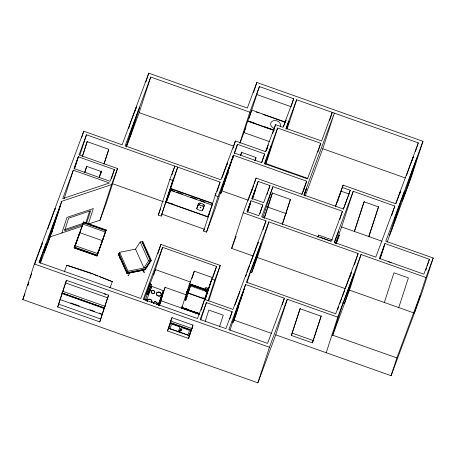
<?xml version="1.0" encoding="UTF-8"?>
<svg xmlns="http://www.w3.org/2000/svg" width="456" height="456" viewBox="0 0 456 456"><rect width="100%" height="100%" fill="white"/><g stroke="black" fill="none" stroke-linecap="round" stroke-linejoin="round"><path stroke-width="0.68" d="M146.382 300.054L146.342 300.721L146.399 300.065M146.484 300.373L146.41 300.213M149.004 291.857L149.226 290.689M149.374 291.367L149.294 291.755C149.209 291.783 149.819 290.284 149.329 291.868M149.596 291.333L149.642 290.825L149.443 291.196M150.109 290.198L150.144 290.552L150.201 289.959M151.05 287.964C150.913 288.733 151.141 287.001 150.959 287.975M185.119 299.945L185.911 300.105L185.119 299.962L187.479 292.712M190.454 286.123L189.656 285.992L190.454 286.123L186.276 298.959M149.294 290.632L149.294 290.307L149.403 290.979M150.075 289.474C150.035 287.525 149.294 290.882 150.075 289.725M198.919 313.523L182.845 307.937M160.558 300.698L160.786 300.111L160.592 300.647M149.072 291.994L148.987 291.789M144.05 272.597L142.745 270.283M146.302 299.147L146.564 299.98L146.148 298.971L146.034 300.225L146.422 299.296M185.529 298.697L187.12 293.698M326.2 352.733L337.765 317.137L287.297 299.261L275.732 334.858L257.885 382.84L22.8 299.581L34.365 263.984L83.744 131.22L122.122 144.814L148.77 73.159L247.312 108.061L256.831 82.462L422.968 141.303L411.403 176.899L387.127 242.17M28.916 282.156L27.827 285.49L28.568 283.512M30.216 278.149L31.732 273.48M34.77 264.132L42.642 242.301L40.687 248.309M47.8 228.923L55.261 208.363L54.828 209.703M39.244 262.741L46.244 243.578L39.957 262.935M81.561 137.934L83.744 131.22M50.188 236.339L58.864 209.64L52.708 226.199L44.032 252.892L50.188 236.339L48.991 235.912M40.436 263.135L50.194 236.886L61.759 201.29L111.538 184.617L117.517 168.538L79.013 154.903L86.492 134.799L220.105 182.126L217.067 191.474M60.791 204.658L51.408 233.54L52.172 231.568M64.136 198.725L73.325 170.196L109.423 182.987L62.757 198.616L73.325 170.196M74.385 168.885L78.312 156.796L114.41 169.581L111.355 178.98M74.431 169.005L78.358 156.915M79.942 154.949L86.492 134.799M82.297 156.471L87.119 141.639L108.745 149.3L103.928 164.131M82.279 156.858L87.318 141.354M61.902 232.965L66.964 217.392L93.326 208.563L88.264 224.135L99.972 220.219L105.952 204.134L117.517 168.538M84.702 172.436L86.674 166.372L101.095 171.479L99.123 177.544M84.748 172.567L86.72 166.503M99.71 276.769L112.324 281.648L89.838 272.659L66.781 265.227L92.408 273.948M97.008 255.97L74.157 247.961L74.317 247.465L79.709 232.97L74.664 247.141L97.105 255.092L102.349 240.99L105.786 230.736L83.351 222.79L82.867 224.056L105.302 232.001L105.786 230.736M74.664 247.141L79.954 232.737L102.389 240.682L105.302 232.001M99.169 177.675L101.357 170.937M100.423 174.916L101.517 171.547M104.35 163.174L108.727 149.688M57.707 306.979L66.382 280.28L108.442 295.18L99.767 321.879L57.707 306.979L66.57 280.115M82.553 224.728L64.581 230.747L68.679 218.139L90.647 210.78L86.549 223.389L85.95 222.42L89.615 211.139M128.66 128.467L130.177 123.798M135.079 111.127L136.595 106.459L130.393 123.131M99.972 220.219L111.538 184.617M145.937 81.886L148.77 73.159M126.027 146.889L133.397 124.192L139.599 107.519L130.923 134.218L126.215 146.889M126.506 146.672L139.154 112.655L150.719 77.058L249.859 112.176L239.822 143.07M97.105 255.092L102.993 239.058M96.9 256.021L97.231 255.36L97.071 255.856L74.225 247.768M127.036 273.423L118.389 254.26L118.549 253.764L119.928 253.485M119.597 252.345L119.113 253.832L127.52 272.694L144.94 269.165L150.394 260.667L141.987 241.811L140.169 241.919L135.552 249.118L119.597 252.345L128.005 271.2L127.52 272.694M99.767 321.879L108.631 295.009M126.91 273.378L127.076 272.882L118.549 253.764M127.355 272.91L145.014 269.336L150.685 260.501L142.124 241.304L142.734 241.27L151.295 260.467L145.344 269.735L127.195 273.412L127.195 272.927M128.107 272.825L127.948 273.326L143.942 270.089L144.102 269.593M173.48 178.592L161.207 216.081L158.278 215.044L169.849 179.447L174.813 166.087L171.98 174.813M161.207 216.081L172.778 180.485L177.743 167.124L169.689 191.908M166.087 201.347L166.537 201.506L171.251 188.647M170.669 190.391L171.12 189.001L212.581 203.69L212.125 205.08L170.669 190.391L166.537 201.506M157.85 253.792L160.905 244.393L220.242 265.409L208.677 301.006M146.439 294.485L149.91 283.826L151.113 284.248L151.768 286.345L146.382 300.835M153.655 274.928L162.615 247.34L216.543 266.441L213.049 277.185M161.658 296.058L163.191 291.338L163.493 291.441A5.124 5.084 28.5 0 0 163.054 292.051M159.309 303.36L159.965 301.325M162.165 294.553L163.265 291.173M160.096 301.547L158.842 305.4L161.92 296.93A0.598 0.593 28.5 0 0 161.954 296.708L161.47 296.297L158.38 304.597M160.723 299.615L161.766 296.406L158.682 304.705M158.893 305.6L160.204 301.558M160.632 300.276L163.641 291.019A0.598 0.593 28.5 0 0 163.675 290.797L151.768 286.345M159.121 305.543L161.92 296.93M160.763 300.698L165.1 287.348L186.048 294.764L188.032 289.44M196.747 208.723L198.559 203.615A1.277 1.009 18 0 1 200.116 203.097L203.422 204.271A1.277 1.009 18 0 1 204.271 205.639L202.458 210.746M197.961 205.474A1.277 1.009 18 0 1 199.511 204.949L200.116 203.097M203.667 207.491A1.277 1.009 18 0 0 202.817 206.123L203.422 204.271M167.529 330.993L171.866 317.644L192.899 325.094L188.562 338.443L167.529 330.993L172.054 317.479M212.496 203.256L170.8 188.488L165.91 201.82L208.267 216.828L208.443 216.355L207.993 216.195L208.443 214.804L208.899 214.964L209.868 212.348M219.752 192.922L220.921 193.338L230.559 163.675L224.933 178.809L215.295 208.472L206.5 232.121L203.57 231.084L215.842 193.595M226.974 164.656L227.63 162.638L222.004 177.772M233.01 148.365L235.41 140.978L265.523 151.643L275.555 124.687L283.062 127.344L293.704 98.73L259.384 86.572L249.859 112.176M182.252 306.455L181.676 308.176L189.628 283.746L194.307 271.166L212.336 277.55L204.619 299.484M206.5 232.121L218.065 196.525L233.415 155.257L306.643 181.192L303.297 191.355M191.913 278.53L194.307 271.166M189.696 285.872L188.22 290.329M185.871 300.208L187.028 296.56L186.276 296.292M253.559 92.534L256.831 82.462M220.921 193.338L233.415 155.257M223.793 185.193L227.943 172.431M229.471 167.728L233.614 154.966M227.658 174.545L228.313 172.528M232.68 159.098L233.768 155.735M234.424 153.723L237.479 144.318L264.668 153.951L261.829 162.684M247.859 120.526L243.943 132.576L269.69 141.696M249.09 118.246L259.384 86.572M179.162 331.808L181.881 329.751L181.14 329.027L180.211 329.865M240.466 155.752L241.56 152.384L255.981 157.491L254.887 160.86M240.665 155.467L241.76 152.099M193.087 324.928L189.616 335.605L168.583 328.155M206.876 287.907L206.813 288.089A1.436 1.14 18 0 1 207.828 289.252L207.885 289.07A1.436 1.14 18 0 0 206.876 287.907A1.436 1.14 18 0 0 205.331 288.163L205.274 288.346A1.436 1.14 18 0 1 205.958 288.01M205.189 289.942A0.747 0.593 18 0 0 205.04 288.967L207.594 289.868A0.65 0.513 18 0 0 206.836 290.529A0.94 0.747 18 0 1 205.656 291.19A0.94 0.747 18 0 1 205.189 289.942L205.217 289.851A0.747 0.593 18 0 0 205.069 288.87L205.331 288.163M206.836 290.529L206.864 290.438A0.65 0.513 18 0 1 207.622 289.777L207.885 289.07M206.693 291.544L207.115 290.25L206.91 290.666M201.147 310.103L207.48 290.603L207.041 291.783L189.012 285.399L189.457 284.219L205.485 289.879M205.154 299.643L211.681 279.556M205.075 299.911L211.835 279.089L216.543 266.441M200.737 320.055L206.408 302.596L232.172 311.716L229.773 319.109M207.999 300.949L214.765 280.126L220.242 265.409M255.086 160.575L255.964 157.879M205.114 321.531L208.837 310.069L223.258 315.176L219.535 326.638M253.063 255.976L231.642 248.389L243.208 212.792L256.118 178.085L301.781 194.262L306.643 181.192M251.359 192.141L252.453 188.773L248.452 199.449M253.063 187.49L253.718 185.472M254.374 183.46L256.118 178.085M266.771 149.642L267.427 147.624M272.716 133.414L275.555 124.687M247.289 212.177L250.999 200.76L262.793 204.938L259.954 213.67M247.494 211.886L250.549 202.487M247.654 211.949L250.504 203.182M252.316 199.249L255.599 189.137L251.877 199.152M252.516 198.89L258.187 181.431L269.98 185.603L268.236 190.978M264.822 164.057L271.234 145.966L265.318 164.166M317.9 152.03L320.733 143.298L277.624 128.028L266.059 163.624L307.84 178.427M285.382 122.117L286.037 120.093L283.558 126.774M291.333 106.037L293.704 98.73M286.556 128.546L288.967 121.131L285.986 129.145M287.092 129.133L296.634 99.767L418.306 142.865L415.467 151.597M267.142 194.336L267.797 192.324M262.873 217.54L272.91 186.641L342.456 211.276L339.834 219.347M264.229 218.002L272.335 193.053L290.358 199.437L282.253 224.386M264.212 218.39L272.534 192.774M245.773 276.41L246.428 274.387M257.6 244.439L258.256 242.415M229.972 330.286L237.639 306.688L242.917 292.501L233.278 322.164L232.104 321.748M263.129 229.579L265.968 220.852L243.208 212.792M233.278 322.164L245.613 284.498L284.367 298.224L282.184 304.939M238.613 306.369L235.119 317.114L235.855 315.227M240.574 300.327L244.507 288.238M246.947 282.84L250.019 273.4L261.408 242.78L251.769 272.443L250.008 271.822M251.769 272.443L257.332 257.486L268.897 221.89L358.125 253.49L354.415 264.907M282.674 223.429L290.557 199.158M304.306 195.47L306.495 188.727L304.015 195.407M329.631 120.39L332.236 112.375L321.594 140.989L285.992 128.381L296.634 99.767M305.167 196.063L322.774 148.719L334.339 113.122L303.884 195.003L343.317 208.973L350.265 190.289L342.228 187.445L343.083 185.136L395.66 203.758L418.306 142.865M257.885 382.84L269.45 347.244L287.297 299.261M317.992 237.091L318.641 235.091L332.407 239.964M291.373 335.434L300.042 308.74L321.075 316.185L312.4 342.883L291.373 335.434L300.253 308.433M338.01 200.418L338.13 200.047L337.389 202.054M338.7 198.303L339.458 195.972M342.228 187.445L335.485 206.648M339.372 196.553L343.083 185.136M349.262 193.378L350.265 190.289M337.463 234.754L338.603 231.312L338.426 231.785M335.456 243.51L341.624 226.923L353.195 191.326L394.799 206.061L391.744 215.466M312.4 342.883L321.28 315.883M364.236 201.501L354.397 231.443L364.03 201.78L378.452 206.887L368.813 236.556L378.657 206.608M337.554 309.972L338.648 306.603M349.78 277.265L351.314 272.545L345.602 287.907M332.595 335.28L341.578 307.64L354.244 273.583L344.605 303.251L342.849 302.63M332.686 335.302L349.484 290.124L361.049 254.528L425.944 277.51L414.379 313.107M399.484 194.535L400.573 191.195L395.865 203.775M406.404 175.76L413.472 156.419M379.933 258.968L384.95 243.521L429.415 259.27L427.232 265.985M380.133 258.677L384.06 246.588M412.173 160.421L413.256 157.086M395.717 218.504L404.392 191.805L398.236 208.363L389.561 235.057L395.717 218.504L394.514 218.082M408.405 184.395L417.08 157.696L410.879 174.369L402.203 201.062L408.405 184.395L407.202 183.967M384.334 302.47L393.973 272.802L408.394 277.909L398.755 307.578M275.732 334.858L391.094 375.715L396.874 357.92L420.158 295.311M425.921 270.015L426.577 268.003M422.968 141.303L385.81 241.218L433.2 258.005L421.635 293.601L391.094 375.715M187.969 291.059L189.08 287.753M188.163 290.506L187.097 293.75L187.872 293.966M189.246 287.24L189.149 287.542M189.998 287.508L189.753 288.243M188.949 290.62L189.593 288.711M97.071 255.856L106.288 229.984L83.448 221.89L74.157 247.961M79.914 233.039L83.351 222.79M198.012 313.141L198.366 313.802L199.078 313.517M159.115 305.241L160.045 302.419L158.962 305.246M22.8 299.581L24.949 293.795M61.759 201.29L39.028 262.422L140.796 298.469L160.905 244.393M78.312 156.796L73.957 168.498L110.056 181.283L114.41 169.581M64.324 271.839L66.781 265.227M80.267 231.306L80.467 230.764M150.719 77.058L125.126 145.874L220.96 179.818L235.41 140.978M97.766 252.738L98.49 250.794M97.231 255.36L102.349 240.99M109.953 287.998L112.41 281.386M158.278 215.044L160.649 208.683M165.995 201.626L165.819 202.099L208.181 217.102M162.615 247.34L143.275 299.347L197.499 318.55L204.641 299.358L233.027 309.413L265.968 220.852M144.028 299.632L149.91 283.826M148.61 287.81L155.388 269.587L190.756 282.116M145.23 300.059L151.113 284.248M158.095 304.984L163.527 290.512M158.431 305.053L163.641 291.019M163.031 292.917L165.1 287.348M159.155 305.03L160.307 301.935M159.629 305.07L160.86 301.758M198.559 203.615L196.867 208.17A1.277 1.009 18 0 0 197.716 209.543L201.022 210.712A1.277 1.009 18 0 0 202.578 210.193L204.271 205.639M220.105 182.126L215.135 195.487L218.065 196.525M207.993 216.195L212.581 203.69M203.57 231.084L204.271 229.191L161.914 214.189M168.549 328.822L170.658 323.144A0.638 0.507 18 0 1 171.433 322.888L190.551 329.654A0.638 0.507 18 0 1 190.973 330.343L188.812 336.146M237.479 144.318L234.27 152.954L261.459 162.581L264.668 153.951M240.016 143.144L245.881 127.372M187.165 291.264L186.726 292.444L204.75 298.828M187.074 291.544L186.635 292.723L204.658 299.107L205.189 297.648M189.816 284.658L197.739 287.417M205.297 289.845L189.992 284.185L205.137 289.549M190.055 284.949L190.232 284.476M188.225 292.98L187.815 294.109L187.063 293.841M183.175 307.874L183.004 308.336L198.668 313.825L198.839 313.363M205.821 290.979L206.083 290.272L206.363 290.489L206.061 291.013L205.502 290.466L206.083 290.272M188.562 338.443L189.405 336.175M198.713 313.375L198.668 313.825M198.941 313.329L198.776 313.779L182.856 308.142M206.408 302.596L200.133 319.485L225.891 328.605L232.172 311.716M265.82 151.603L268.305 144.928M231.642 248.389L236.094 236.425M277.624 128.028L264.389 163.618L307.498 178.889L320.733 143.298M250.999 200.76L246.998 211.521L258.786 215.699L262.793 204.938M258.187 181.431L251.855 198.457L263.648 202.635L269.98 185.603M272.91 186.641L261.715 216.737L331.267 241.366L342.456 211.276M234.948 305.007L239.987 291.464M247.089 272.363L249.563 265.705M250.304 263.71L258.227 242.404M245.613 284.498L228.821 329.642L267.575 343.368L284.367 298.224M268.897 221.89L246.468 282.19L335.696 313.796L358.125 253.49M301.912 194.661L302.659 192.66M303.154 191.32L304.397 187.986M317.912 237.052L318.641 235.091M335.314 206.494L341.02 191.149L349.057 193.999L343.351 209.344M353.195 191.326L334.197 242.404L375.807 257.144L394.799 206.061M334.379 242.991L337.634 234.281M336.18 243.447L339.338 234.954L336.186 243.624M339.64 303.93L341.875 297.922M342.376 296.588L344.856 289.908M337.765 317.137L361.049 254.528M384.95 243.521L379.409 258.421L423.875 274.17L429.415 259.27M425.944 277.51L433.2 258.005M181.699 308.113L199.067 314.23M83.448 221.89L83.283 222.311L106.128 230.405L106.288 229.984M128.233 275.8C127.024 276.273 129.96 274.324 129.379 272.922M150.394 260.667L148.576 260.775L143.959 267.974L135.552 249.118M178.581 331.501L181.14 329.027M178.786 331.438L179.738 330.315M204.106 298.116L203.091 298.002M199.09 313.454L198.428 313.62L198.029 313.078M178.917 331.831L180.143 330.606L181.881 329.751M97.151 255.491L74.317 247.465M177.766 331.751L177.908 331.375L177.43 331.204L177.498 331.746M199.004 313.494L198.263 313.477M179.59 332.185L180.234 332.196L179.829 332.567M203.957 298.401L202.988 298.059M149.226 291.931L149.152 292.359L149.294 291.925M189.964 284.316L205.719 289.885M64.644 229.556L83.288 223.315M84.616 222.864L85.95 222.42M50.194 236.886L82.336 226.125M118.389 254.26L127.195 273.412M128.005 271.2L145.966 267.569M149.403 291.743L149.112 291.948M150.685 260.501L151.295 260.467M256.791 94.546L291.116 106.704M285.393 122.043L251.729 110.118L247.636 121.159L274.039 130.507M256.261 112.034L258.9 112.968M262.861 114.37L284.647 122.088M249.751 121.507L254.374 123.143M264.93 126.882L273.514 129.92M247.728 120.88L274.13 130.234M322.774 148.719L405.407 177.988M139.154 112.655L233.603 146.108M129.726 133.796L130.923 134.218M341.624 226.923L381.923 241.195M221.844 190.853L248.474 200.287M267.113 206.887L286.419 213.727M169.849 179.447L172.778 180.485M319.912 237.148L330.731 240.979M171.467 190.277L174.79 191.452M176.785 192.158L182.776 194.279M190.756 197.106L196.747 199.226M200.07 200.406L204.727 202.054M199.511 204.949L202.817 206.123M166.537 199.956L166.987 200.116M169.968 203.034L173.274 204.208M112.472 183.694L163.248 201.683M257.332 257.486L345.215 288.614M349.484 290.124L413.729 312.879M211.835 279.089L214.765 280.126M189.628 283.746L205.65 289.417M189.833 284.607L204.938 289.856M198.377 287.69L204.322 289.737M331.985 334.938L396.874 357.92M75.149 245.653L97.59 253.599M188.807 291.093L188.054 290.825L187.211 293.419L187.963 293.687M292.228 333.131L313.255 340.581M234.048 320.095L271.462 333.347M182.645 306.723L182.195 306.563L181.756 307.743L199.779 314.127M186.373 308.883L188.339 309.578M183.643 308.005L188.282 309.652M196.245 312.468L198.235 313.175M183.563 308.085L198.252 313.283M161.418 300.926L199.711 314.52M34.365 263.984L269.45 347.244M65.299 282.828L108.112 297.99M170.612 320.99L192.506 328.742M170.658 323.144L190.973 330.343M169.261 328.559L188.379 335.331M62.609 291.253L105.416 306.415M62.107 292.889L104.709 307.977M61.942 293.077L104.082 308M61.885 293.499L104.487 308.587M70.634 302.904L79.293 305.97M89.952 309.749L94.614 311.397M99.277 313.05L101.278 313.757M60.032 299.586L102.64 314.674M58.761 304.141L100.822 319.04M93.736 274.461L97.721 276M140.169 241.919L148.576 260.775M149.049 290.848L149.078 290.791M143.401 269.507L144.307 272.528M274.233 128.461A5.101 4.036 18 0 1 270.835 122.977A5.101 4.036 18 0 1 277.048 120.891A5.101 4.036 18 0 1 280.446 126.38M388.13 261.641A7.649 6.053 18 0 1 391.214 262.85M188.562 335.451A0.758 0.598 18 0 1 188.784 335.787M171.125 329.198A1.277 1.009 18 0 1 170.276 327.83L171.331 324.991A1.277 1.009 18 0 1 172.887 324.472L178.894 326.599A1.277 1.009 18 0 1 179.744 327.972L178.689 330.811A1.277 1.009 18 0 1 177.458 331.404M180.627 332.567A1.277 1.009 18 0 1 179.778 331.193L180.832 328.354A1.277 1.009 18 0 1 182.389 327.835L188.396 329.962A1.277 1.009 18 0 1 189.246 331.335L188.191 334.174A1.277 1.009 18 0 1 186.635 334.693M206.864 290.438A0.94 0.747 18 0 1 205.684 291.099A0.94 0.747 18 0 1 205.217 289.851M160.757 300.441A0.638 0.507 18 0 1 161.105 301.097M162.604 293.026A5.124 5.084 28.5 0 1 162.775 292.592M153.74 303.434A1.75 1.385 18 0 1 155.895 301.992A1.75 1.385 18 0 1 156.602 304.448M147.277 301.41A2.388 1.892 18 0 1 149.916 299.353A2.388 1.892 18 0 1 151.557 302.442M147.123 301.422A2.548 2.018 18 0 1 149.939 299.227A2.548 2.018 18 0 1 151.694 302.527M153.586 303.445A1.915 1.516 18 0 1 155.701 301.798A1.915 1.516 18 0 1 157.018 304.272M147.921 294.228L147.926 294.183M148.057 294.65L148.057 294.61M150.121 289.235L150.298 289.936L150.121 289.235M150.543 287.16C150.913 289.03 151.078 285.137 150.543 287.16M150.976 286.932L151.153 287.628L150.976 286.932M74.875 249.871L74.875 249.871M95.834 257.292L95.834 257.292M200.161 207.32C200.691 208.899 201.592 206.437 200.161 207.32M104.812 294.034L105.239 294.188L104.812 294.034M148.702 291.874L148 293.767L148.268 294.622L148.97 292.729L148.702 291.874M149.482 290.557L149.414 290.865L149.482 290.557M119.934 258.21L120.373 258.164L119.934 258.21M157.149 295.203A2.388 1.892 18 0 0 161.093 294.867A2.388 1.892 18 0 0 158.289 292.131A2.388 1.892 18 0 0 157.149 295.203M151.626 292.9A1.915 1.516 18 0 0 154.789 292.632A1.915 1.516 18 0 0 152.538 290.443A1.915 1.516 18 0 0 151.626 292.9M157.029 295.283A2.548 2.018 18 0 0 161.247 294.918A2.548 2.018 18 0 0 158.249 292.005A2.548 2.018 18 0 0 157.029 295.283M151.74 292.826A1.75 1.385 18 0 0 154.635 292.575A1.75 1.385 18 0 0 152.578 290.575A1.75 1.385 18 0 0 151.74 292.826"/></g></svg>
